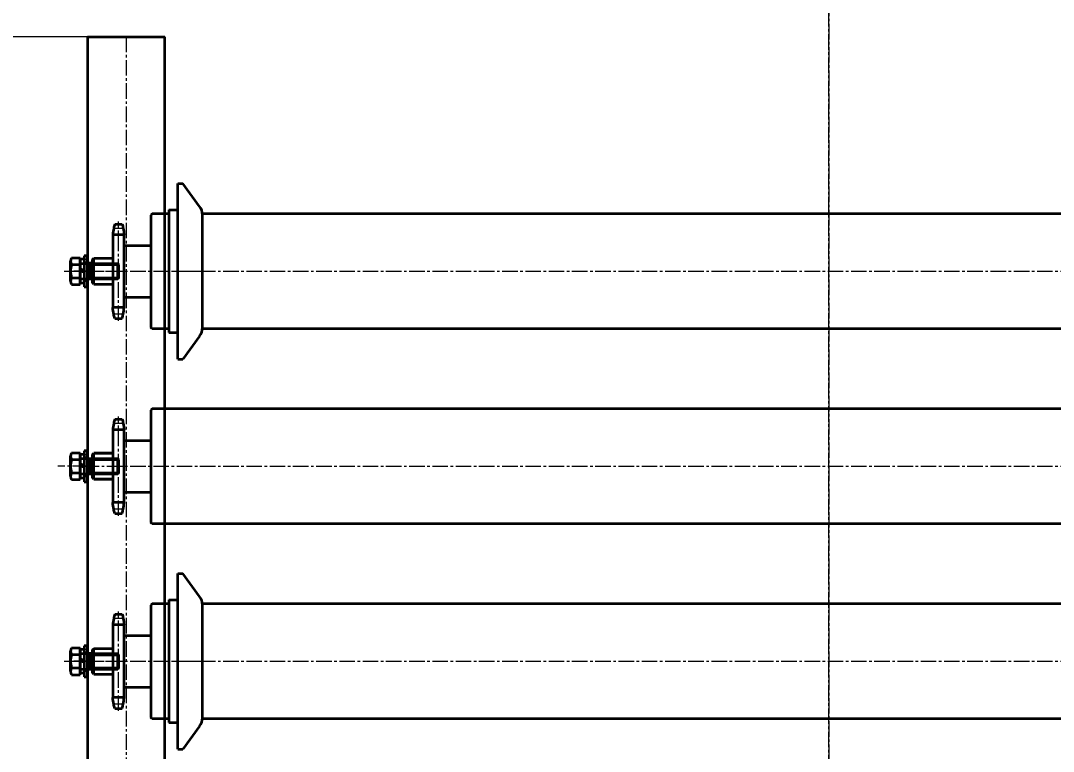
# Model space of a CAD drawing. Header units: millimetres. Extents: x -67280 to 67280, y -47520 to 47520.
# Drawn here: x -47874 to -47074, y -18351 to -17785 of the extents above; entities that cross this region are included whole.
import ezdxf

# ---------------------------------------------------------------- set-up
doc = ezdxf.new("R2010")
doc.units = ezdxf.units.MM
doc.linetypes.add('点画线', pattern=[18, 12, -2, 2, -2])
doc.layers.get('0').update_dxf_attribs({"lineweight": 35})
for name, color, linetype, lineweight in [('EB0', 7, 'Continuous', 35), ('EB0_1', 7, 'Continuous', 35), ('中心线层', 1, '点画线', 18), ('尺寸线层', 4, 'Continuous', 18), ('粗实线层', 7, 'Continuous', 35)]:
    doc.layers.add(name, color=color, linetype=linetype, lineweight=lineweight)
doc.styles.add('标准', font='', dxfattribs={"width": 0.667})
doc.styles.get('标准').set_extended_font_data('宋体')
doc.dimstyles.new('标准', dxfattribs={"dimscale": 160, "dimtxt": 2, "dimasz": 1, "dimexe": 1, "dimexo": 0, "dimgap": 1, "dimtad": 1, "dimdec": 1, "dimdsep": 46, "dimtxsty": '标准', "dimblk": '_CAXARROW', "dimcen": 0, "dimdle": 2, "dimaunit": 1, "dimadec": 0, "dimazin": 2, "dimtfac": 0.707107, "dimtdec": 3, "dimtmove": 0, "dimatfit": 3, "dimfxl": 0, "dimfrac": 2, "dimtolj": 1, "dimarcsym": 0})

# ---------------------------------------------------------------- blocks, each defined once
blk = doc.blocks.new('*X502')
at = {"layer": '尺寸线层', "linetype": 'Continuous', "lineweight": 18}
for points in [[(-51183.27, -14032.31), (-51163.27, -14192.31), (-51203.27, -14192.31)], [(-51183.27, -18397.31), (-51163.27, -18237.31), (-51203.27, -18237.31)]]:
    blk.add_hatch(color=0, dxfattribs=at).paths.add_polyline_path(points, flags=0)
at = {"layer": '尺寸线层', "color": 0}
for p, q in [((-46007.99, -14032.31), (-51343.27, -14032.31)), ((-46007.99, -18397.31), (-51343.27, -18397.31))]:
    blk.add_line(p, q, dxfattribs=at)
at = {"layer": '尺寸线层', "color": 0, "linetype": 'Continuous', "lineweight": 18}
blk.add_line((-51183.27, -14032.31), (-51183.27, -18397.31), dxfattribs=at)
at = {"layer": '尺寸线层', "color": 0, "insert": (-51503.27, -16214.81), "char_height": 320, "width": 1246.0153, "attachment_point": 5, "rotation": 90, "line_spacing_factor": 1.15057, "style": '标准'}
blk.add_mtext('\\T1.1;4365', dxfattribs=at)
blk = doc.blocks.new('_CAXARROW')
blk.add_hatch(color=0).paths.add_polyline_path([(0, 0), (-1, 0.125), (-1, -0.125)], flags=0)
blk = doc.blocks.new('*X1335')
at = {"layer": 'EB0', "linetype": '点画线', "lineweight": 18}
for p, q in [((-550, 1470), (-550, 1547)), ((-550, 1470), (-550, 1547)), ((-545.55, 1541.67), (-554.45, 1541.67)), ((-545.55, 1541.67), (-554.45, 1541.67)), ((-592.1, 1508.5), (-548.6, 1508.5)), ((-592.1, 1508.5), (-548.6, 1508.5)), ((-575.5, 1508.5), (-584.6, 1508.5)), ((-575.5, 1508.5), (-584.6, 1508.5)), ((-576.93, 1508.5), (588.1, 1508.5)), ((-576.93, 1508.5), (588.1, 1508.5)), ((-507, 1508.5), (-482.02, 1508.5)), ((-507, 1508.5), (-482.02, 1508.5)), ((-545.55, 1475.34), (-554.45, 1475.34)), ((-545.55, 1475.34), (-554.45, 1475.34)), ((-550, 1319), (-550, 1396)), ((-545.55, 1390.66), (-554.45, 1390.66)), ((-573.5, 1357.5), (-596.97, 1357.5)), ((-576.93, 1357.5), (588.1, 1357.5)), ((-545.55, 1324.33), (-554.45, 1324.33)), ((-545.55, 1239.67), (-554.45, 1239.67)), ((-550, 1168), (-550, 1245)), ((-592.1, 1206.5), (-548.6, 1206.5)), ((-575.5, 1206.5), (-584.6, 1206.5)), ((-576.93, 1206.5), (588.1, 1206.5)), ((-507, 1206.5), (-482.02, 1206.5)), ((-545.55, 1173.34), (-554.45, 1173.34))]:
    blk.add_line(p, q, dxfattribs=at)
at = {"layer": 'EB0'}
for p, q in [((-586.33, 1518.89), (-579.6, 1518.89)), ((-586.33, 1518.89), (-579.6, 1518.89)), ((-579.6, 1498.11), (-579.6, 1518.89)), ((-579.6, 1498.11), (-579.6, 1518.89)), ((-576.5, 1520.5), (-576.5, 1496.5)), ((-574, 1520.5), (-576.5, 1520.5)), ((-576.5, 1520.5), (-576.5, 1496.5)), ((-574, 1520.5), (-576.5, 1520.5)), ((-574, 1496.5), (-574, 1520.5)), ((-574, 1496.5), (-574, 1520.5)), ((-587.1, 1500.71), (-587.1, 1516.29)), ((-587.1, 1500.71), (-587.1, 1516.29)), ((-586.33, 1513.7), (-579.6, 1513.7)), ((-586.33, 1513.7), (-579.6, 1513.7)), ((-579.6, 1517.7), (-579.6, 1499.3)), ((-576.5, 1517.7), (-579.6, 1517.7)), ((-579.6, 1517.7), (-579.6, 1499.3)), ((-576.5, 1517.7), (-579.6, 1517.7)), ((-579.6, 1502.5), (-579.6, 1514.5)), ((-579.6, 1514.5), (-550.5, 1514.5)), ((-579.6, 1502.5), (-579.6, 1514.5)), ((-579.6, 1514.5), (-550.5, 1514.5)), ((-576.5, 1517.7), (-576.5, 1499.3)), ((-576.5, 1517.7), (-576.5, 1499.3)), ((-574, 1515), (-576.5, 1515)), ((-574, 1515), (-576.5, 1515)), ((-570, 1514.6), (-574, 1514.6)), ((-570, 1514.6), (-574, 1514.6)), ((-571.6, 1502.5), (-571.6, 1514.5)), ((-571.6, 1502.5), (-571.6, 1514.5)), ((-571.6, 1513.6), (-549.6, 1513.6)), ((-571.6, 1513.6), (-549.6, 1513.6)), ((-549.6, 1513.6), (-550.5, 1514.5)), ((-550.5, 1502.5), (-550.5, 1514.5)), ((-549.6, 1513.6), (-550.5, 1514.5)), ((-550.5, 1502.5), (-550.5, 1514.5)), ((-549.6, 1503.4), (-549.6, 1513.6)), ((-549.6, 1503.4), (-549.6, 1513.6)), ((-586.33, 1503.3), (-579.6, 1503.3)), ((-586.33, 1503.3), (-579.6, 1503.3)), ((-576.5, 1509.3), (-579.6, 1510.13)), ((-576.5, 1509.3), (-579.6, 1510.13)), ((-576.9, 1507.81), (-579.6, 1508.53)), ((-576.9, 1507.81), (-579.6, 1508.53)), ((-576.5, 1507.7), (-576.9, 1507.81)), ((-576.5, 1507.7), (-576.9, 1507.81)), ((-571.6, 1503.4), (-549.6, 1503.4)), ((-571.6, 1503.4), (-549.6, 1503.4)), ((-549.6, 1503.4), (-550.5, 1502.5)), ((-549.6, 1503.4), (-550.5, 1502.5)), ((-586.33, 1498.11), (-579.6, 1498.11)), ((-586.33, 1498.11), (-579.6, 1498.11)), ((-579.6, 1502.5), (-550.5, 1502.5)), ((-579.6, 1502.5), (-550.5, 1502.5)), ((-576.5, 1499.3), (-579.6, 1499.3)), ((-576.5, 1499.3), (-579.6, 1499.3)), ((-576.5, 1502), (-574, 1502)), ((-576.5, 1502), (-574, 1502)), ((-576.5, 1496.5), (-574, 1496.5)), ((-576.5, 1496.5), (-574, 1496.5)), ((-570, 1502.4), (-574, 1502.4)), ((-570, 1502.4), (-574, 1502.4)), ((-586.33, 1367.89), (-579.6, 1367.89)), ((-579.6, 1347.11), (-579.6, 1367.89)), ((-576.5, 1369.5), (-576.5, 1345.5)), ((-574, 1369.5), (-576.5, 1369.5)), ((-574, 1345.5), (-574, 1369.5)), ((-587.1, 1349.71), (-587.1, 1365.29)), ((-586.33, 1362.7), (-579.6, 1362.7)), ((-579.6, 1366.7), (-579.6, 1348.3)), ((-576.5, 1366.7), (-579.6, 1366.7)), ((-579.6, 1351.5), (-579.6, 1363.5)), ((-579.6, 1363.5), (-550.5, 1363.5)), ((-576.5, 1358.3), (-579.6, 1359.13)), ((-576.5, 1366.7), (-576.5, 1348.3)), ((-574, 1364), (-576.5, 1364)), ((-571.6, 1351.5), (-571.6, 1363.5)), ((-571.6, 1362.6), (-549.6, 1362.6)), ((-549.6, 1362.6), (-550.5, 1363.5)), ((-550.5, 1351.5), (-550.5, 1363.5)), ((-549.6, 1352.4), (-549.6, 1362.6)), ((-586.33, 1352.3), (-579.6, 1352.3)), ((-576.9, 1356.81), (-579.6, 1357.53)), ((-579.6, 1351.5), (-550.5, 1351.5)), ((-576.5, 1356.7), (-576.9, 1356.81)), ((-576.5, 1351), (-574, 1351)), ((-571.6, 1352.4), (-549.6, 1352.4)), ((-549.6, 1352.4), (-550.5, 1351.5)), ((-586.33, 1347.11), (-579.6, 1347.11)), ((-576.5, 1348.3), (-579.6, 1348.3)), ((-576.5, 1345.5), (-574, 1345.5)), ((-586.33, 1216.89), (-579.6, 1216.89)), ((-579.6, 1196.11), (-579.6, 1216.89)), ((-579.6, 1215.7), (-579.6, 1197.3)), ((-576.5, 1215.7), (-579.6, 1215.7)), ((-576.5, 1218.5), (-576.5, 1194.5)), ((-574, 1218.5), (-576.5, 1218.5)), ((-576.5, 1215.7), (-576.5, 1197.3)), ((-574, 1194.5), (-574, 1218.5)), ((-587.1, 1198.71), (-587.1, 1214.29)), ((-586.33, 1211.7), (-579.6, 1211.7)), ((-579.6, 1200.5), (-579.6, 1212.5)), ((-579.6, 1212.5), (-550.5, 1212.5)), ((-576.5, 1207.3), (-579.6, 1208.13)), ((-574, 1213), (-576.5, 1213)), ((-570, 1212.6), (-574, 1212.6)), ((-571.6, 1200.5), (-571.6, 1212.5)), ((-571.6, 1211.6), (-549.6, 1211.6)), ((-549.6, 1211.6), (-550.5, 1212.5)), ((-550.5, 1200.5), (-550.5, 1212.5)), ((-549.6, 1201.4), (-549.6, 1211.6)), ((-586.33, 1201.3), (-579.6, 1201.3)), ((-576.9, 1205.81), (-579.6, 1206.53)), ((-579.6, 1200.5), (-550.5, 1200.5)), ((-576.5, 1205.7), (-576.9, 1205.81)), ((-576.5, 1200), (-574, 1200)), ((-570, 1200.4), (-574, 1200.4)), ((-571.6, 1201.4), (-549.6, 1201.4)), ((-549.6, 1201.4), (-550.5, 1200.5)), ((-586.33, 1196.11), (-579.6, 1196.11)), ((-576.5, 1197.3), (-579.6, 1197.3)), ((-576.5, 1194.5), (-574, 1194.5))]:
    blk.add_line(p, q, dxfattribs=at)
at = {"layer": 'EB0', "linetype": 'Continuous', "lineweight": 18}
for p, q in [((-576.5, 1516.47), (-574, 1518.97)), ((-576.5, 1516.47), (-574, 1518.97)), ((-576.5, 1499.5), (-574, 1502)), ((-576.5, 1499.5), (-574, 1502)), ((-575.26, 1496.5), (-574, 1497.76)), ((-575.26, 1496.5), (-574, 1497.76)), ((-574, 1367.71), (-576.5, 1365.21)), ((-574, 1350.74), (-576.5, 1348.24)), ((-574, 1346.5), (-575, 1345.5)), ((-576.5, 1214.47), (-574, 1216.97)), ((-576.5, 1197.5), (-574, 1200)), ((-575.26, 1194.5), (-574, 1195.76))]:
    blk.add_line(p, q, dxfattribs=at)
at = {"layer": 'EB0', "color": 1, "linetype": '点画线', "lineweight": 18}
for p, q in [((-573, 1508.5), (-581.5, 1508.5)), ((-573, 1508.5), (-581.5, 1508.5)), ((-571, 1357.5), (-579.5, 1357.5)), ((-573, 1206.5), (-581.5, 1206.5))]:
    blk.add_line(p, q, dxfattribs=at)
at = {"layer": 'EB0'}
for centre, radius, start, end in [((-582.31, 1516.29), 4.79, 147.13277, 212.86723), ((-582.31, 1516.29), 4.79, 147.13277, 212.86723), ((-569.1, 1508.5), 18, 163.22135, 196.77865), ((-569.1, 1508.5), 18, 163.22135, 196.77865), ((-582.31, 1500.71), 4.79, 147.13277, 212.86723), ((-582.31, 1500.71), 4.79, 147.13277, 212.86723), ((-582.31, 1365.29), 4.79, 147.13277, 212.86723), ((-569.1, 1357.5), 18, 163.22135, 196.77865), ((-582.31, 1349.71), 4.79, 147.13277, 212.86723), ((-582.31, 1214.29), 4.79, 147.13277, 212.86723), ((-569.1, 1206.5), 18, 163.22135, 196.77865), ((-582.31, 1198.71), 4.79, 147.13277, 212.86723)]:
    blk.add_arc(centre, radius, start, end, dxfattribs=at)
at = {"layer": 'EB0_1'}
for p, q in [((-574, 1690), (-574, -1030)), ((-574, 1690), (-514, 1690)), ((-514, -1030), (-514, 1690))]:
    blk.add_line(p, q, dxfattribs=at)
at = {"layer": '中心线层'}
blk.add_line((0, 1790), (0, -1033), dxfattribs=at)
at = {"layer": '中心线层', "linetype": '点画线', "lineweight": 18}
blk.add_line((-544, 1690), (-544, -1030), dxfattribs=at)
at = {"layer": '粗实线层', "linetype": 'Continuous', "lineweight": 35}
for p, q in [((-504, 1576.5), (-500.27, 1576.5)), ((-504, 1440.5), (-504, 1576.5)), ((-504, 1576.5), (-500.27, 1576.5)), ((-504, 1440.5), (-504, 1576.5)), ((-487.15, 1558.71), (-500.27, 1576.5)), ((-487.15, 1558.71), (-500.27, 1576.5)), ((-524, 1553), (-525, 1552)), ((-524, 1553), (-525, 1552)), ((-525, 1552), (-525, 1465)), ((-525, 1552), (-525, 1465)), ((-511, 1553), (-524, 1553)), ((-511, 1553), (-524, 1553)), ((-511, 1556), (-504, 1556)), ((-511, 1556), (-511, 1461)), ((-511, 1556), (-504, 1556)), ((-511, 1556), (-511, 1461)), ((485, 1553), (-485, 1553)), ((485, 1553), (-485, 1553)), ((-485, 1464.82), (-485, 1552.18)), ((-485, 1464.82), (-485, 1552.18)), ((-552.87, 1545), (-547.13, 1545)), ((-552.87, 1545), (-547.13, 1545)), ((-545.55, 1536.58), (-554.45, 1536.58)), ((-545.55, 1536.58), (-554.45, 1536.58)), ((-554.45, 1536.58), (-554.45, 1480.42)), ((-554.45, 1536.58), (-554.45, 1480.42)), ((-545.55, 1480.42), (-545.55, 1536.58)), ((-545.55, 1480.42), (-545.55, 1536.58)), ((-545.55, 1528.5), (-525, 1528.5)), ((-545.55, 1528.5), (-525, 1528.5)), ((-570, 1517.5), (-569, 1518.5)), ((-570, 1517.5), (-569, 1518.5)), ((-570, 1499.5), (-570, 1517.5)), ((-570, 1499.5), (-570, 1517.5)), ((-569, 1498.5), (-569, 1518.5)), ((-569, 1518.5), (-554.45, 1518.5)), ((-569, 1498.5), (-569, 1518.5)), ((-569, 1518.5), (-554.45, 1518.5)), ((-569, 1498.5), (-570, 1499.5)), ((-569, 1498.5), (-570, 1499.5)), ((-569, 1498.5), (-554.45, 1498.5)), ((-569, 1498.5), (-554.45, 1498.5)), ((-545.55, 1488.5), (-525, 1488.5)), ((-545.55, 1488.5), (-525, 1488.5)), ((-545.55, 1480.42), (-554.45, 1480.42)), ((-545.55, 1480.42), (-554.45, 1480.42)), ((-552.87, 1472), (-547.13, 1472)), ((-552.87, 1472), (-547.13, 1472)), ((-524, 1464), (-525, 1465)), ((-524, 1464), (-525, 1465)), ((-511, 1464), (-524, 1464)), ((-511, 1464), (-524, 1464)), ((485, 1464), (-485, 1464)), ((485, 1464), (-485, 1464)), ((-511, 1461), (-504, 1461)), ((-511, 1461), (-504, 1461)), ((-487.15, 1458.29), (-500.27, 1440.5)), ((-487.15, 1458.29), (-500.27, 1440.5)), ((-504, 1440.5), (-500.27, 1440.5)), ((-504, 1440.5), (-500.27, 1440.5)), ((-524, 1402), (-525, 1401)), ((-525, 1401), (-525, 1314)), ((524, 1402), (-524, 1402)), ((-552.87, 1394), (-547.13, 1394)), ((-554.45, 1385.58), (-554.45, 1329.41)), ((-545.55, 1385.58), (-554.45, 1385.58)), ((-545.55, 1329.41), (-545.55, 1385.58)), ((-545.55, 1377.5), (-525, 1377.5)), ((-570, 1366.5), (-569, 1367.5)), ((-569, 1347.5), (-569, 1367.5)), ((-554.45, 1367.5), (-569, 1367.5)), ((-569, 1367.5), (-554.45, 1367.5)), ((-570, 1348.5), (-570, 1366.5)), ((-569, 1347.5), (-570, 1348.5)), ((-554.45, 1347.5), (-569, 1347.5)), ((-569, 1347.5), (-554.45, 1347.5)), ((-545.55, 1337.5), (-525, 1337.5)), ((-545.55, 1329.41), (-554.45, 1329.41)), ((-552.87, 1321), (-547.13, 1321)), ((-524, 1313), (-525, 1314)), ((524, 1313), (-524, 1313)), ((-504, 1274.5), (-500.27, 1274.5)), ((-504, 1138.5), (-504, 1274.5)), ((-487.15, 1256.71), (-500.27, 1274.5)), ((-524, 1251), (-525, 1250)), ((-525, 1250), (-525, 1163)), ((-511, 1251), (-524, 1251)), ((-511, 1254), (-504, 1254)), ((-511, 1254), (-511, 1159)), ((485, 1251), (-485, 1251)), ((-485, 1162.82), (-485, 1250.18)), ((-552.87, 1243), (-547.13, 1243)), ((-545.55, 1234.58), (-554.45, 1234.58)), ((-554.45, 1234.58), (-554.45, 1178.42)), ((-545.55, 1178.42), (-545.55, 1234.58)), ((-545.55, 1226.5), (-525, 1226.5)), ((-570, 1215.5), (-569, 1216.5)), ((-570, 1197.5), (-570, 1215.5)), ((-569, 1196.5), (-569, 1216.5)), ((-569, 1216.5), (-554.45, 1216.5)), ((-569, 1196.5), (-570, 1197.5)), ((-569, 1196.5), (-554.45, 1196.5)), ((-545.55, 1186.5), (-525, 1186.5)), ((-545.55, 1178.42), (-554.45, 1178.42)), ((-552.87, 1170), (-547.13, 1170)), ((-524, 1162), (-525, 1163)), ((-511, 1162), (-524, 1162)), ((485, 1162), (-485, 1162)), ((-511, 1159), (-504, 1159)), ((-487.15, 1156.29), (-500.27, 1138.5)), ((-504, 1138.5), (-500.27, 1138.5))]:
    blk.add_line(p, q, dxfattribs=at)
for centre, start, end in [((-496, 1552.18), 0, 36.41278), ((-496, 1552.18), 0, 36.41278), ((-496, 1464.82), 323.58722, 0), ((-496, 1464.82), 323.58722, 0), ((-496, 1250.18), 0, 36.41278), ((-496, 1162.82), 323.58722, 0)]:
    blk.add_arc(centre, 11, start, end, dxfattribs=at)
for points, knots in [([(-552.87, 1545), (-553.15, 1543.89), (-553.86, 1541.12), (-554.23, 1538.29), (-554.45, 1536.58)], [0, 0, 0, 0, 4692.781609, 11728.113323, 11728.113323, 11728.113323, 11728.113323]), ([(-552.87, 1545), (-553.15, 1543.89), (-553.86, 1541.12), (-554.23, 1538.29), (-554.45, 1536.58)], [0, 0, 0, 0, 4692.781609, 11728.113323, 11728.113323, 11728.113323, 11728.113323]), ([(-547.13, 1545), (-546.85, 1543.89), (-546.14, 1541.12), (-545.77, 1538.29), (-545.55, 1536.58)], [0, 0, 0, 0, 4679.596356, 11695.160981, 11695.160981, 11695.160981, 11695.160981]), ([(-547.13, 1545), (-546.85, 1543.89), (-546.14, 1541.12), (-545.77, 1538.29), (-545.55, 1536.58)], [0, 0, 0, 0, 4679.596356, 11695.160981, 11695.160981, 11695.160981, 11695.160981]), ([(-552.87, 1472), (-553.15, 1473.11), (-553.86, 1475.88), (-554.23, 1478.71), (-554.45, 1480.42)], [0, 0, 0, 0, 4533.652649, 11330.421158, 11330.421158, 11330.421158, 11330.421158]), ([(-552.87, 1472), (-553.15, 1473.11), (-553.86, 1475.88), (-554.23, 1478.71), (-554.45, 1480.42)], [0, 0, 0, 0, 4533.652649, 11330.421158, 11330.421158, 11330.421158, 11330.421158]), ([(-547.13, 1472), (-546.85, 1473.11), (-546.14, 1475.88), (-545.77, 1478.71), (-545.55, 1480.42)], [0, 0, 0, 0, 4520.358249, 11297.196037, 11297.196037, 11297.196037, 11297.196037]), ([(-547.13, 1472), (-546.85, 1473.11), (-546.14, 1475.88), (-545.77, 1478.71), (-545.55, 1480.42)], [0, 0, 0, 0, 4520.358249, 11297.196037, 11297.196037, 11297.196037, 11297.196037]), ([(-552.87, 1394), (-553.15, 1392.89), (-553.86, 1390.12), (-554.23, 1387.29), (-554.45, 1385.58)], [0, 0, 0, 0, 4328.972385, 10818.888013, 10818.888013, 10818.888013, 10818.888013]), ([(-547.13, 1394), (-546.85, 1392.89), (-546.14, 1390.12), (-545.77, 1387.29), (-545.55, 1385.58)], [0, 0, 0, 0, 4315.507994, 10785.238056, 10785.238056, 10785.238056, 10785.238056]), ([(-552.87, 1321), (-553.15, 1322.11), (-553.86, 1324.88), (-554.23, 1327.71), (-554.45, 1329.41)], [0, 0, 0, 0, 4170.826589, 10423.652954, 10423.652954, 10423.652954, 10423.652954]), ([(-547.13, 1321), (-546.85, 1322.11), (-546.14, 1324.88), (-545.77, 1327.71), (-545.55, 1329.41)], [0, 0, 0, 0, 4157.235224, 10389.685666, 10389.685666, 10389.685666, 10389.685666]), ([(-552.87, 1243), (-553.15, 1241.89), (-553.86, 1239.12), (-554.23, 1236.29), (-554.45, 1234.58)], [0, 0, 0, 0, 3967.716635, 9916.044301, 9916.044301, 9916.044301, 9916.044301]), ([(-547.13, 1243), (-546.85, 1241.89), (-546.14, 1239.12), (-545.77, 1236.29), (-545.55, 1234.58)], [0, 0, 0, 0, 3953.928369, 9881.584921, 9881.584921, 9881.584921, 9881.584921]), ([(-552.87, 1170), (-553.15, 1171.11), (-553.86, 1173.88), (-554.23, 1176.71), (-554.45, 1178.42)], [0, 0, 0, 0, 3810.854485, 9524.017306, 9524.017306, 9524.017306, 9524.017306]), ([(-547.13, 1170), (-546.85, 1171.11), (-546.14, 1173.88), (-545.77, 1176.71), (-545.55, 1178.42)], [0, 0, 0, 0, 3796.91728, 9489.1857, 9489.1857, 9489.1857, 9489.1857])]:
    blk.add_open_spline(points, degree=3, knots=knots, dxfattribs=at)
blk = doc.blocks.new('*X1820')
at = {"layer": '尺寸线层', "linetype": 'Continuous', "lineweight": 18}
for points in [[(-48562.97, -17797.29), (-48582.97, -17957.29), (-48542.97, -17957.29)], [(-48562.97, -20517.29), (-48582.97, -20357.29), (-48542.97, -20357.29)]]:
    blk.add_hatch(color=0, dxfattribs=at).paths.add_polyline_path(points, flags=0)
at = {"layer": '尺寸线层', "color": 0}
for p, q in [((-47821.97, -17797.29), (-48722.97, -17797.29)), ((-47821.97, -20517.29), (-48722.97, -20517.29))]:
    blk.add_line(p, q, dxfattribs=at)
at = {"layer": '尺寸线层', "color": 0, "linetype": 'Continuous', "lineweight": 18}
blk.add_line((-48562.97, -20517.29), (-48562.97, -17797.29), dxfattribs=at)
at = {"layer": '尺寸线层', "color": 0, "insert": (-48882.97, -19157.29), "char_height": 320, "width": 1243.6437, "attachment_point": 5, "rotation": 90, "line_spacing_factor": 1.15057, "style": '标准'}
blk.add_mtext('\\T1.1;2720', dxfattribs=at)

msp = doc.modelspace()

# ---------------------------------------------------------------- dimensions: what is measured, and where the dimension line sits
at = {"layer": '尺寸线层'}
dim = msp.add_linear_dim(base=(-51183.269, -18397.309), p1=(-46007.985, -14032.309), p2=(-46007.985, -18397.309), angle=270, dimstyle='标准', override={"dimsah": 1, "dimtfill": 1, "dimtzin": 8}, dxfattribs=at)
dim.commit()
dim.dimension.update_dxf_attribs({"geometry": '*X502', "text_midpoint": (-51183.269, -16214.809)})

# ---------------------------------------------------------------- next in the draw order: block references
at = {"layer": '中心线层'}
msp.add_blockref('*X1335', (-47247.969, -19487.289), dxfattribs=at)

# ---------------------------------------------------------------- next in the draw order: linework, layer by layer
at = {"layer": '中心线层', "linetype": '点画线', "lineweight": 18}
msp.add_line((-47247.969, -22181.308), (-47247.969, -4818.458), dxfattribs=at)

# ---------------------------------------------------------------- next in the draw order: dimensions: what is measured, and where the dimension line sits
at = {"layer": '尺寸线层'}
dim = msp.add_linear_dim(base=(-48562.966, -17797.289), p1=(-47821.969, -20517.289), p2=(-47821.969, -17797.289), angle=90, dimstyle='标准', override={"dimsah": 1, "dimtfill": 1, "dimtzin": 8}, dxfattribs=at)
dim.commit()
dim.dimension.update_dxf_attribs({"geometry": '*X1820', "text_midpoint": (-48562.966, -19157.289)})

doc.saveas('drawing.dxf')
